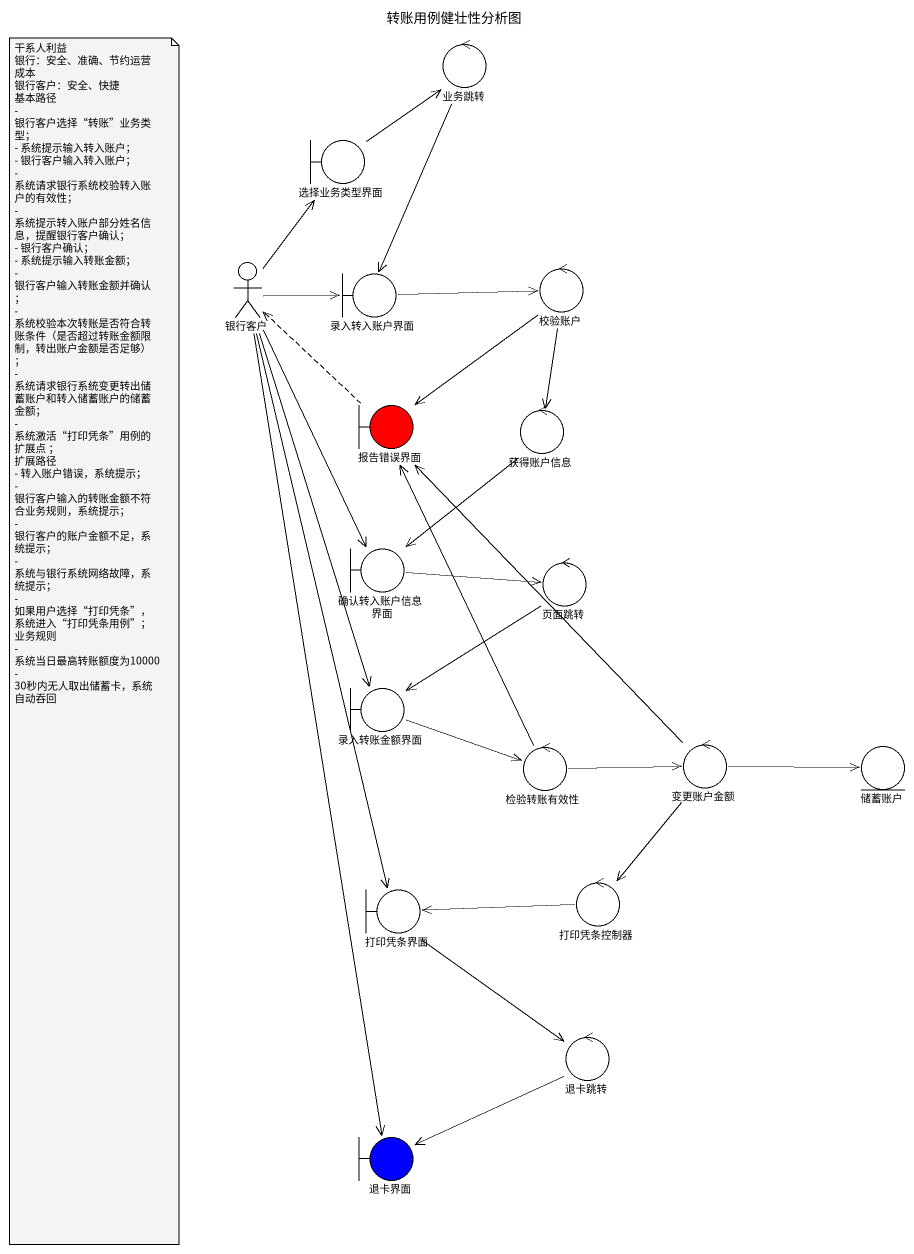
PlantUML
@startuml
title 转账用例健壮性分析图
control 业务跳转
boundary 选择业务类型界面
actor 银行客户
control 校验账户
boundary 录入转入账户界面
boundary 报告错误界面 #FF0000
control 获得账户信息
boundary 确认转入账户信息界面
control 页面跳转
boundary 录入转账金额界面
control 检验转账有效性
control 变更账户金额
entity 储蓄账户
boundary 打印凭条界面
control 打印凭条控制器
control 退卡跳转
boundary 退卡界面 #0000FF
业务跳转 --> 录入转入账户界面
选择业务类型界面 -up-> 业务跳转
银行客户 -up-> 选择业务类型界面
银行客户 -right-> 录入转入账户界面
银行客户 --> 确认转入账户信息界面
银行客户 --> 录入转账金额界面
银行客户 --> 打印凭条界面
银行客户 --> 退卡界面
校验账户 --> 报告错误界面
校验账户 --> 获得账户信息
录入转入账户界面 -right-> 校验账户
报告错误界面 .up.> 银行客户
获得账户信息 --> 确认转入账户信息界面
确认转入账户信息界面 -right-> 页面跳转
页面跳转 --> 录入转账金额界面
录入转账金额界面 -right-> 检验转账有效性
检验转账有效性 -up-> 报告错误界面
检验转账有效性 -right-> 变更账户金额
变更账户金额 -up-> 报告错误界面
变更账户金额 -right-> 储蓄账户
变更账户金额 --> 打印凭条控制器
打印凭条界面 --> 退卡跳转
打印凭条控制器 -left-> 打印凭条界面
退卡跳转 -left-> 退卡界面
note as N1
  干系人利益
  银行：安全、准确、节约运营成本
  银行客户：安全、快捷
  基本路径
  - 银行客户选择“转账”业务类型；
  - 系统提示输入转入账户；
  - 银行客户输入转入账户；
  - 系统请求银行系统校验转入账户的有效性；
  - 系统提示转入账户部分姓名信息，提醒银行客户确认；
  - 银行客户确认；
  - 系统提示输入转账金额；
  - 银行客户输入转账金额并确认；
  - 系统校验本次转账是否符合转账条件（是否超过转账金额限制，转出账户金额是否足够）；
  - 系统请求银行系统变更转出储蓄账户和转入储蓄账户的储蓄金额；
  - 系统激活“打印凭条”用例的扩展点 ；
  扩展路径
  - 转入账户错误，系统提示；
  - 银行客户输入的转账金额不符合业务规则，系统提示；
  - 银行客户的账户金额不足，系统提示；
  - 系统与银行系统网络故障，系统提示；
  - 如果用户选择“打印凭条”，系统进入“打印凭条用例”；
  业务规则
  - 系统当日最高转账额度为10000
  - 30秒内无人取出储蓄卡，系统自动吞回
end note
@enduml
